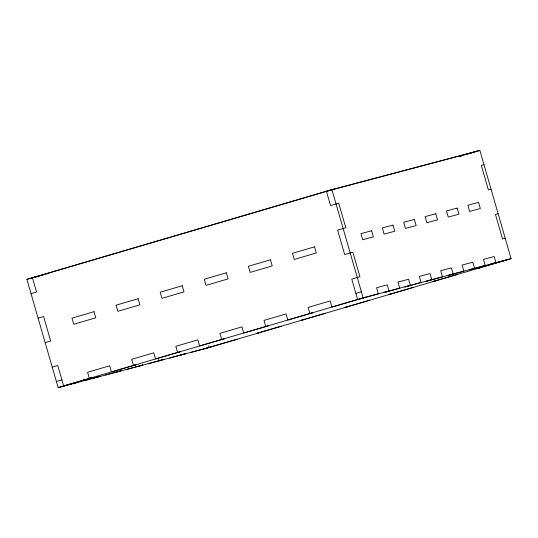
<?xml version="1.0" encoding="UTF-8"?>
<svg xmlns="http://www.w3.org/2000/svg" width="538" height="538" viewBox="0 0 538 538"><rect width="100%" height="100%" fill="white"/><g stroke="black" fill="none" stroke-linecap="round" stroke-linejoin="round"><path stroke-width="0.81" d="M26.9 279.356L331.926 189.645L479.862 150.411L511.1 258.644L206.074 348.355L58.138 387.589L26.9 279.356L39.294 276.068M29.577 278.65L334.596 188.939M459.593 156.296L462.007 155.59M463.621 155.112L477.186 151.124M459.849 156.296L462.263 155.59M465.491 154.641L479.862 150.411M31.029 293.654L36.537 292.026L32.415 277.736L40.76 275.523M38.097 318.153L43.612 316.532L50.686 341.038L45.172 342.659M52.247 367.165L57.754 365.544L63.652 385.968L78.804 381.946L73.289 383.567M56.369 381.462L61.883 379.841M355.88 293.371L361.395 291.751M58.138 387.589L363.163 297.877L511.1 258.644M60.814 386.876L92.052 377.689L89.375 378.402M365.84 297.171L331.926 307.064L330.157 300.937L308.106 307.427L309.875 313.553L312.551 312.84L287.83 320.036L286.061 313.91L264.01 320.392L265.779 326.519L268.449 325.813L243.727 333.002L241.959 326.875L219.907 333.365L221.676 339.491L224.353 338.779L199.625 345.974L197.856 339.848L175.812 346.331L177.574 352.457L180.25 351.751L155.529 358.947L153.76 352.82L131.709 359.303L133.478 365.43L136.148 364.724L114.103 371.207L111.427 371.913L109.658 365.786L87.607 372.276L89.496 379.108L83.982 380.736L83.538 379.203M94.675 377.898L100.189 376.277L89.496 379.108M105.374 375.06L121.581 370.601L116.067 372.222M126.76 369.391L142.967 364.932L137.452 366.553M148.145 363.715L164.352 359.256L158.844 360.877L158.401 359.35M169.537 358.046L185.744 353.587L180.23 355.208M190.923 352.37L211.589 346.734M203.404 349.061L237.312 339.169M508.423 259.35L477.186 268.543L479.862 267.83M474.348 152.032L326.411 191.266L330.54 205.563L338.725 203.236L345.8 227.735L337.608 230.069L344.683 254.575L352.867 252.241L359.942 276.747L351.758 279.081L357.649 299.498L378.315 293.862L376.546 287.736L387.239 284.898L389.008 291.024L383.493 292.645L399.7 288.186L397.932 282.06L408.631 279.222L410.4 285.348L404.885 286.976L421.093 282.517L419.324 276.391L430.017 273.553L431.785 279.679L426.271 281.3L442.478 276.841L440.709 270.715L451.402 267.884L453.171 274.003L447.663 275.631L463.87 271.172L462.102 265.046L472.794 262.208L474.563 268.334L469.049 269.955L485.256 265.496L483.487 259.37L494.18 256.539L495.949 262.665L490.441 264.286L505.585 260.264M42.374 275.093L44.809 274.447M46.429 274.017L48.857 273.371M483.985 164.709L481.315 165.415L488.383 189.921L491.06 189.215M498.134 213.721L495.458 214.427L502.532 238.933L505.209 238.22M457.811 274.313L433.09 281.509L435.76 280.802M413.715 287.285L388.987 294.481L391.664 293.768M369.613 300.258L344.892 307.447L347.561 306.741M325.51 313.224L300.789 320.419L303.466 319.713M281.414 326.196L256.687 333.392L259.363 332.679M331.926 189.645L363.163 297.877M208.475 345.907L208.912 347.44M94.036 311.67L71.991 318.16L73.76 324.286L95.804 317.797L94.036 311.67M138.138 298.704L116.087 305.187L117.856 311.314L139.907 304.831L138.138 298.704M182.241 285.732L160.189 292.221L161.958 298.341L184.009 291.858L182.241 285.732M226.337 272.766L204.292 279.249L206.054 285.375L228.105 278.892L226.337 272.766M270.439 259.793L248.388 266.276L250.157 272.403L272.208 265.92L270.439 259.793M314.542 246.821L292.49 253.311L294.259 259.437L316.31 252.947L314.542 246.821M371.624 230.782L360.924 233.62L362.693 239.746L373.392 236.908L371.624 230.782M393.009 225.113L382.316 227.944L384.085 234.07L394.778 231.239L393.009 225.113M414.395 219.437L403.702 222.275L405.47 228.401L416.163 225.563L414.395 219.437M435.787 213.768L425.094 216.599L426.863 222.725L437.555 219.894L435.787 213.768M457.172 208.092L446.479 210.93L448.248 217.056L458.941 214.218L457.172 208.092M478.564 202.422L467.865 205.254L469.634 211.38L480.333 208.549L478.564 202.422"/></g></svg>
